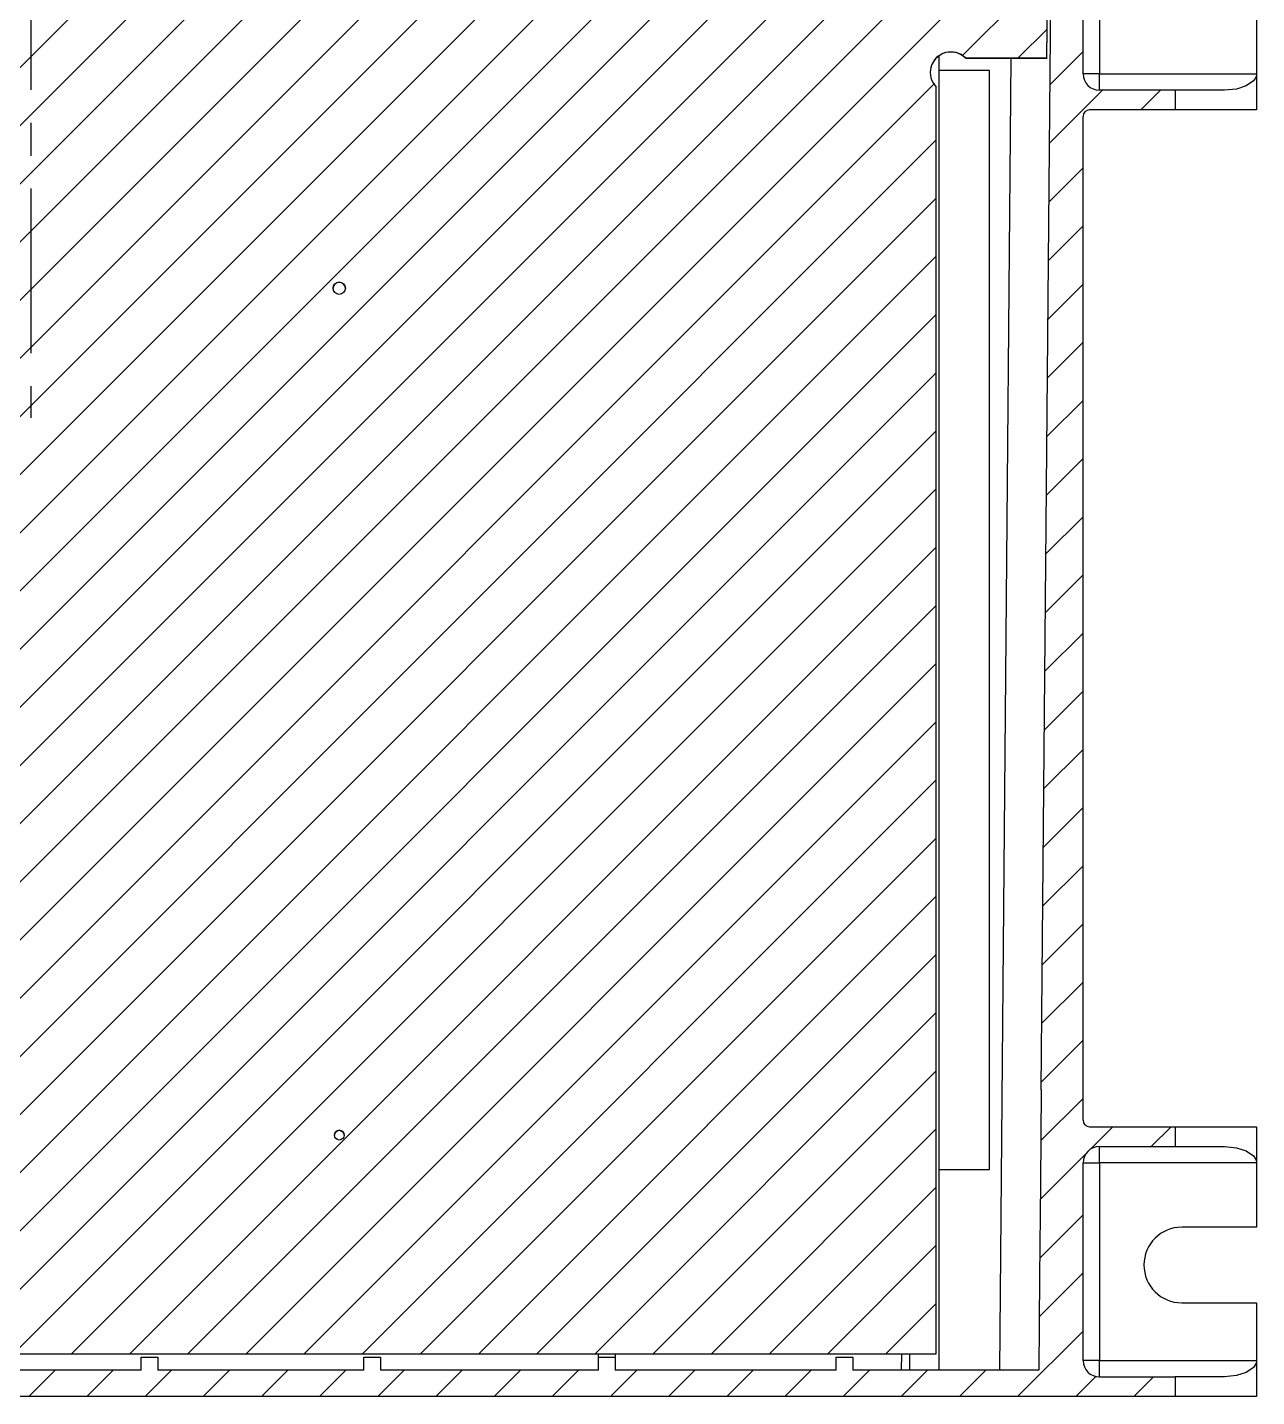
# Model space of a CAD drawing. Extents: x -3.1 to 16.8, y 0.7 to 10.7.
# Drawn here: x 4.74 to 8.476, y 0.651 to 4.812 of the extents above; entities that cross this region are included whole.
import ezdxf

# ---------------------------------------------------------------- set-up
doc = ezdxf.new("R2010")
doc.units = 0
doc.linetypes.add('CENTERX2', pattern=[0.8, 0.5, -0.1, 0.1, -0.1])
doc.layers.get('0').update_dxf_attribs({"linetype": 'CONTINUOUS'})

msp = doc.modelspace()

# ---------------------------------------------------------------- linework, layer by layer
at = {"color": 7, "linetype": 'CONTINUOUS'}
for p, q in [((7.8216, 1.583), (7.8685, 6.9608)), ((7.8388, 4.7185), (7.8577, 6.8907)), ((7.7189, 6.4538), (2.428, 1.1629)), ((7.8388, 4.7189), (7.8539, 6.4538)), ((7.8535, 6.4117), (2.4552, 1.0133)), ((7.2626, 6.3511), (2.428, 1.5165)), ((7.3688, 6.2804), (2.428, 1.3397)), ((6.769, 6.211), (2.428, 1.87)), ((7.852, 6.2333), (2.632, 1.0133)), ((6.9335, 6.1987), (2.428, 1.6933)), ((7.8504, 6.055), (2.8088, 1.0133)), ((7.8489, 5.8767), (2.9855, 1.0133)), ((5.9302, 5.7258), (2.428, 2.2236)), ((6.0771, 5.6959), (2.428, 2.0468)), ((7.8473, 5.6983), (3.1623, 1.0133)), ((5.6741, 5.6465), (2.428, 2.4004)), ((7.8458, 5.52), (3.2121, 0.8864)), ((7.8442, 5.3417), (3.2834, 0.7809)), ((7.9485, 4.6708), (7.9485, 5.2708)), ((7.9985, 5.2708), (7.9985, 4.6708)), ((7.8426, 5.1633), (3.4602, 0.7809)), ((7.8411, 4.985), (7.5822, 4.7261)), ((8.476, 4.8658), (8.476, 4.6708)), ((7.8395, 4.8067), (7.7518, 4.7189)), ((7.511, 0.7308), (7.511, 4.7256)), ((7.5909, 4.7189), (7.8388, 4.7189)), ((7.5909, 4.7189), (7.5909, 4.7185)), ((7.5909, 4.7185), (7.8388, 4.7185)), ((7.7289, 4.7185), (7.6941, 0.7308)), ((7.8388, 4.7189), (7.8388, 4.7185)), ((7.9485, 4.7389), (7.8482, 4.6386)), ((7.664, 4.6808), (7.511, 4.6808)), ((7.664, 1.3408), (7.664, 4.6808)), ((7.9985, 4.6708), (7.9485, 4.6708)), ((7.9985, 4.6208), (7.9985, 4.6708)), ((7.9985, 4.6708), (8.476, 4.6708)), ((8.476, 4.6708), (8.476, 4.5608)), ((7.4953, 4.6392), (3.637, 0.7809)), ((7.5025, 0.7809), (7.5025, 4.6305)), ((8.0072, 4.6208), (7.8467, 4.4603)), ((8.228, 4.6208), (7.9985, 4.6208)), ((8.184, 4.6208), (8.124, 4.5608)), ((8.228, 4.6208), (8.228, 4.5608)), ((8.3783, 4.6208), (8.228, 4.6208)), ((7.9485, 1.4908), (7.9485, 4.5408)), ((8.228, 4.5608), (7.9685, 4.5608)), ((8.476, 4.5608), (8.228, 4.5608)), ((7.5025, 4.4696), (3.8138, 0.7809)), ((7.9485, 4.3853), (7.8451, 4.2819)), ((7.5025, 4.2929), (3.9905, 0.7809)), ((7.9485, 4.2085), (7.8436, 4.1036)), ((7.5025, 4.1161), (4.1673, 0.7809)), ((7.9485, 4.0317), (7.842, 3.9253)), ((7.5025, 3.9393), (4.3441, 0.7809)), ((7.9485, 3.855), (7.8404, 3.7469)), ((7.5025, 3.7625), (4.5209, 0.7809)), ((7.9485, 3.6782), (7.8389, 3.5686)), ((7.5025, 3.5857), (4.6976, 0.7809)), ((7.9485, 3.5014), (7.8373, 3.3903)), ((7.5025, 3.409), (4.8744, 0.7809)), ((7.9485, 3.3246), (7.8358, 3.2119)), ((7.5025, 3.2322), (5.0512, 0.7809)), ((7.9485, 3.1479), (7.8342, 3.0336)), ((7.5025, 3.0554), (5.228, 0.7809)), ((7.9485, 2.9711), (7.8327, 2.8553)), ((7.5025, 2.8786), (5.4047, 0.7809)), ((7.9485, 2.7943), (7.8311, 2.6769)), ((7.5025, 2.7019), (5.5815, 0.7809)), ((7.9485, 2.6175), (7.8296, 2.4986)), ((7.5025, 2.5251), (5.7583, 0.7809)), ((7.9485, 2.4408), (7.828, 2.3203)), ((7.5025, 2.3483), (5.9351, 0.7809)), ((7.9485, 2.264), (7.8264, 2.1419)), ((7.5025, 2.1715), (6.1118, 0.7809)), ((7.9485, 2.0872), (7.8249, 1.9636)), ((7.5025, 1.9948), (6.2886, 0.7809)), ((7.9485, 1.9104), (7.8233, 1.7853)), ((7.5025, 1.818), (6.4654, 0.7809)), ((7.9485, 1.7337), (7.8218, 1.6069)), ((7.5025, 1.6412), (6.6422, 0.7809)), ((7.9485, 1.5569), (7.8202, 1.4286)), ((7.5025, 1.4644), (6.819, 0.7809)), ((7.9685, 1.4708), (8.228, 1.4708)), ((8.0392, 1.4708), (7.9708, 1.4024)), ((8.2159, 1.4708), (8.1559, 1.4108)), ((8.228, 1.4708), (8.228, 1.4108)), ((8.228, 1.4708), (8.476, 1.4708)), ((8.476, 1.4708), (8.476, 1.3608)), ((7.9569, 1.3885), (7.8186, 1.2502)), ((7.9985, 1.4108), (8.228, 1.4108)), ((7.9985, 1.3608), (7.9985, 1.4108)), ((8.228, 1.4108), (8.3783, 1.4108)), ((7.511, 1.3408), (7.664, 1.3408)), ((7.9485, 0.7608), (7.9485, 1.3608)), ((7.9485, 1.3608), (7.9985, 1.3608)), ((8.476, 1.3608), (7.9985, 1.3608)), ((7.9985, 1.3608), (7.9985, 0.7608)), ((8.476, 1.3608), (8.476, 1.1658)), ((7.5025, 1.2877), (6.9957, 0.7809)), ((7.9485, 1.2033), (7.817, 1.0718)), ((8.476, 1.1658), (8.2485, 1.1658)), ((7.5025, 1.1109), (7.1725, 0.7809)), ((7.9485, 1.0265), (7.8154, 0.8934)), ((7.5025, 0.9341), (7.3493, 0.7809)), ((8.2485, 0.9358), (8.476, 0.9358)), ((8.476, 0.9358), (8.476, 0.7608)), ((7.9485, 0.8498), (7.7495, 0.6508)), ((1.9995, 0.7809), (7.5025, 0.7809)), ((1.9995, 0.7808), (7.5025, 0.7808)), ((5.0864, 0.7308), (5.0864, 0.7708)), ((5.0864, 0.7708), (5.1364, 0.7708)), ((5.1364, 0.7708), (5.1364, 0.7308)), ((5.7631, 0.7308), (5.7631, 0.7708)), ((5.7631, 0.7708), (5.8131, 0.7708)), ((5.8131, 0.7708), (5.8131, 0.7308)), ((6.4764, 0.7708), (6.4764, 0.7808)), ((6.4764, 0.7308), (6.4764, 0.7708)), ((6.4764, 0.7708), (6.5264, 0.7708)), ((6.5264, 0.7808), (6.5264, 0.7708)), ((6.5264, 0.7708), (6.5264, 0.7308)), ((7.1985, 0.7308), (7.1985, 0.7708)), ((7.1985, 0.7708), (7.2485, 0.7708)), ((7.2485, 0.7708), (7.2485, 0.7308)), ((7.3964, 0.7808), (7.396, 0.7308)), ((7.4214, 0.7808), (7.421, 0.7308)), ((7.5025, 0.7809), (7.5025, 0.7808)), ((7.9631, 0.7608), (7.9485, 0.7608)), ((7.9985, 0.7608), (7.9631, 0.7608)), ((7.9985, 0.7108), (7.9985, 0.7608)), ((7.9985, 0.7608), (8.476, 0.7608)), ((8.476, 0.7608), (8.476, 0.6508)), ((5.0864, 0.7308), (4.4156, 0.7308)), ((4.8243, 0.7308), (4.7443, 0.6508)), ((5.0011, 0.7308), (4.9211, 0.6508)), ((5.1779, 0.7308), (5.0979, 0.6508)), ((5.7631, 0.7308), (5.1364, 0.7308)), ((5.3546, 0.7308), (5.2746, 0.6508)), ((5.5314, 0.7308), (5.4514, 0.6508)), ((5.7082, 0.7308), (5.6282, 0.6508)), ((5.885, 0.7308), (5.805, 0.6508)), ((6.4764, 0.7308), (5.8131, 0.7308)), ((6.0617, 0.7308), (5.9817, 0.6508)), ((6.2385, 0.7308), (6.1585, 0.6508)), ((6.4153, 0.7308), (6.3353, 0.6508)), ((6.5921, 0.7308), (6.5121, 0.6508)), ((7.1985, 0.7308), (6.5264, 0.7308)), ((6.7688, 0.7308), (6.6888, 0.6508)), ((6.9456, 0.7308), (6.8656, 0.6508)), ((7.1224, 0.7308), (7.0424, 0.6508)), ((7.2992, 0.7308), (7.2192, 0.6508)), ((7.8139, 0.7308), (7.2485, 0.7308)), ((7.4759, 0.7308), (7.3959, 0.6508)), ((7.6527, 0.7308), (7.5727, 0.6508)), ((7.9875, 0.712), (7.9263, 0.6508)), ((7.9985, 0.7108), (8.228, 0.7108)), ((8.1631, 0.7108), (8.1031, 0.6508)), ((8.228, 0.7108), (8.228, 0.6508)), ((8.3783, 0.7108), (8.228, 0.7108)), ((8.228, 0.6508), (1.274, 0.6508)), ((8.476, 0.6508), (8.228, 0.6508))]:
    msp.add_line(p, q, dxfattribs=at)
at = {"color": 7, "linetype": 'CENTERX2'}
msp.add_line((4.751, 5.9217), (4.751, 3.6255), dxfattribs=at)
at = {"color": 7, "linetype": 'CONTINUOUS'}
for points in [[(8.476, 4.6708), (8.4754, 4.6653), (8.4737, 4.6599), (8.4668, 4.6496), (8.4447, 4.6341), (8.4152, 4.6245), (8.3783, 4.6208)], [(7.8216, 1.583), (7.8191, 1.2988), (7.8165, 1.0146), (7.8139, 0.7308)], [(8.3783, 1.4108), (8.4152, 1.4071), (8.4447, 1.3975), (8.4668, 1.382), (8.4737, 1.3716), (8.4754, 1.3663), (8.476, 1.3608)], [(8.476, 0.7608), (8.4754, 0.7553), (8.4737, 0.7499), (8.4668, 0.7396), (8.4447, 0.7241), (8.4152, 0.7145), (8.3783, 0.7108)]]:
    msp.add_lwpolyline(points, dxfattribs=at)
for centre, radius in [((5.688, 4.0191), 0.0187), ((5.688, 1.4453), 0.0148)]:
    msp.add_circle(centre, radius, dxfattribs=at)
for centre, radius, start, end in [((7.5467, 4.6747), 0.0625, 45.0011, 225.0011), ((7.5467, 4.6743), 0.0625, 45.0001, 179.9983), ((7.9985, 4.6708), 0.05, 180, 270), ((7.9685, 4.5408), 0.02, 90, 180), ((5.688, 4.0187), 0.0187, 89.9989, 179.9989), ((5.688, 4.0187), 0.0187, 0.0011, 90.0011), ((5.688, 1.4452), 0.0148, 89.9989, 179.9989), ((5.688, 1.4452), 0.0148, 0.0011, 90.0011), ((7.9685, 1.4908), 0.02, 180, 270), ((7.9985, 1.3608), 0.05, 90, 180), ((8.2485, 1.0508), 0.115, 90, 270), ((7.9985, 0.7608), 0.05, 180, 270)]:
    msp.add_arc(centre, radius, start, end, dxfattribs=at)

doc.saveas('drawing.dxf')
